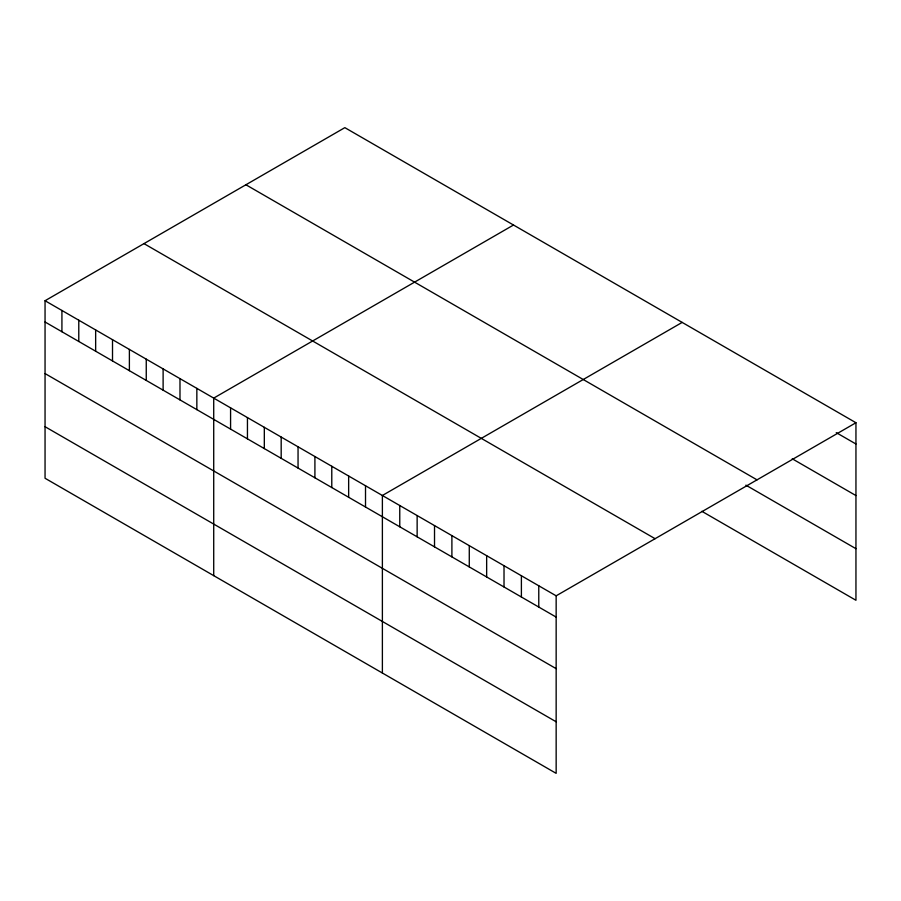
<?xml version="1.0" encoding="UTF-8"?>
<svg xmlns="http://www.w3.org/2000/svg" width="901" height="901" viewBox="0 0 901 901"><rect width="100%" height="100%" fill="white"/><g stroke="black" fill="none" stroke-linecap="round" stroke-linejoin="round"><path stroke-width="1.35" d="M45.05 300.731L556.154 595.82L556.154 773.351L45.05 478.262L45.05 300.731L344.846 127.649L855.95 422.738L855.95 600.269L701.868 511.306M513.502 225.025L213.717 398.107L213.717 575.649M682.17 322.4L382.384 495.482L382.384 673.024M556.154 595.82L855.95 422.738M836.252 432.626L855.95 444.002M792.227 458.778L855.95 495.573M245.905 184.761L757.02 479.85M745.893 485.155L855.95 548.698M143.98 243.619L655.095 538.697M45.05 321.995L556.154 617.084M45.05 373.566L556.154 668.655M45.05 426.702L556.154 721.78M538.775 585.785L538.775 607.049M521.397 575.75L521.397 597.014M504.019 565.715L504.019 586.979M486.653 555.68L486.653 576.955M469.275 545.657L469.275 566.92M451.897 535.622L451.897 556.886M434.519 525.587L434.519 546.851M417.14 515.552L417.14 536.816M399.762 505.517L399.762 526.792M365.513 485.752L365.513 507.015M348.653 476.01L348.653 497.273M331.782 466.279L331.782 487.542M314.911 456.537L314.911 477.8M298.051 446.795L298.051 468.07M281.18 437.064L281.18 458.327M264.32 427.322L264.32 448.585M247.448 417.591L247.448 438.855M230.577 407.849L230.577 429.113M196.846 388.376L196.846 409.64M179.986 378.634L179.986 399.898M163.115 368.892L163.115 390.167M146.255 359.161L146.255 380.425M129.384 349.419L129.384 370.683M112.512 339.688L112.512 360.952M95.652 329.946L95.652 351.21M78.781 320.204L78.781 341.479M61.921 310.473L61.921 331.737"/></g></svg>
